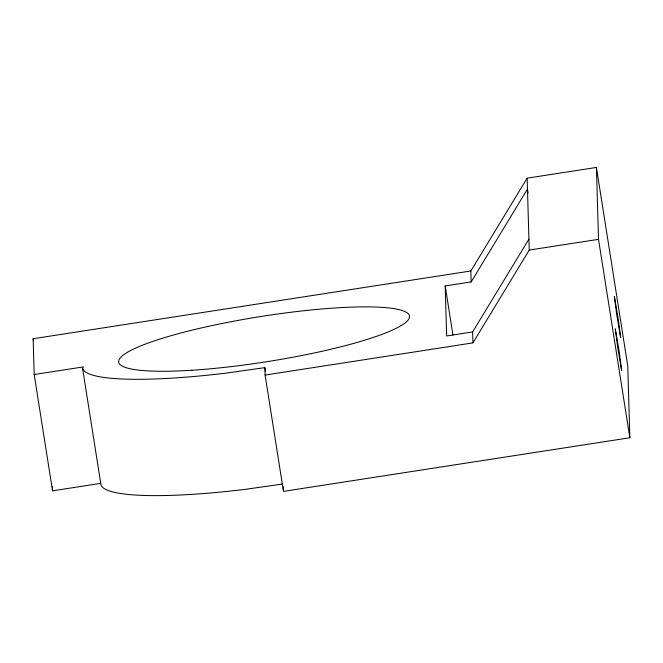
<?xml version="1.0" encoding="UTF-8"?>
<svg xmlns="http://www.w3.org/2000/svg" width="663" height="663" viewBox="0 0 663 663"><rect width="100%" height="100%" fill="white"/><g stroke="black" fill="none" stroke-linecap="round" stroke-linejoin="round"><path stroke-width="0.99" d="M282.571 484.048L244.73 489.41A183.891 28.459 -9 0 1 100.983 484.893L82.61 368.578L83.381 366.904L34.194 374.52L52.559 490.835L100.743 483.377M528.925 239.128L472.611 331.956L446.655 335.975L445.196 285.944L471.153 281.924L470.838 270.993L527.143 178.165L596.418 167.441L627.753 365.868L629.85 437.762L283.474 491.374L265.101 375.059L264.885 367.634L226.365 373.087A183.891 28.459 -9 0 1 82.61 368.578M471.153 281.924L527.466 189.096L528.113 193.19M265.101 375.059L472.934 342.887L529.24 250.067L527.143 178.165M529.24 250.067L598.515 239.343L596.418 167.441M34.194 374.52L33.15 338.735L470.838 270.993M598.515 239.343L629.85 437.762M445.196 285.944L452.937 334.914M264.885 367.634L265.531 371.719M33.15 338.735L33.465 340.732M472.611 331.956L472.934 342.887M283.333 486.733L283.441 490.446M52.443 486.741L52.559 490.835M614.369 296.452L616.781 314.983L620.676 337.798L618.272 319.268L614.369 296.452M615.314 328.989L617.725 347.52L621.629 370.335L619.217 351.804L615.314 328.989M191.897 370.244A147.236 22.791 -9 0 0 409.535 316.591A147.236 22.791 -9 0 0 190.737 330.481A147.236 22.791 -9 0 0 191.897 370.244"/></g></svg>
